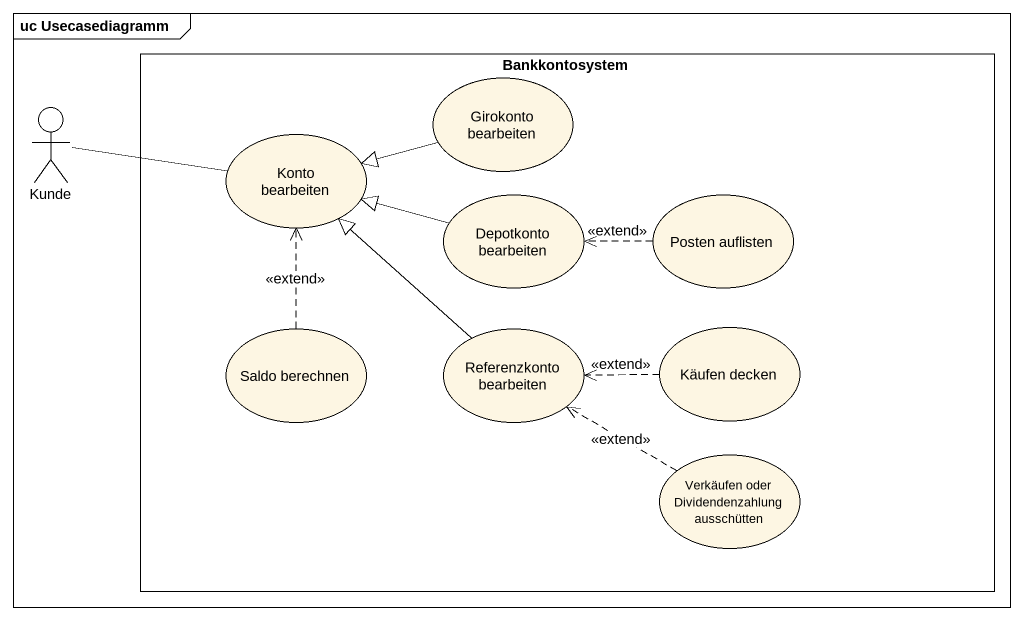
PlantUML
@startuml
mainframe uc Usecasediagramm
rectangle Bankkontosystem {
  usecase "Girokonto bearbeiten" as Girokonto_bearbeiten
  usecase "Konto bearbeiten" as Konto_bearbeiten
  usecase "Depotkonto bearbeiten" as Depotkonto_bearbeiten
  usecase "Posten auflisten" as Posten_auflisten
  usecase "Saldo berechnen" as Saldo_berechnen
  usecase "Referenzkonto bearbeiten" as Referenzkonto_bearbeiten
  usecase "Käufen decken" as Käufen_decken
  usecase "Verkäufen oder Dividendenzahlung ausschütten" as Verkäufen_oder
}
actor Kunde
Kunde -right- Konto_bearbeiten
Girokonto_bearbeiten -left-|> Konto_bearbeiten
Depotkonto_bearbeiten -left-|> Konto_bearbeiten
Posten_auflisten .left.> Depotkonto_bearbeiten : <<extend>>
Saldo_berechnen .up.> Konto_bearbeiten : <<extend>>
Referenzkonto_bearbeiten -up-|> Konto_bearbeiten
Käufen_decken .left.> Referenzkonto_bearbeiten : <<extend>>
Verkäufen_oder .left.> Referenzkonto_bearbeiten : <<extend>>
@enduml
